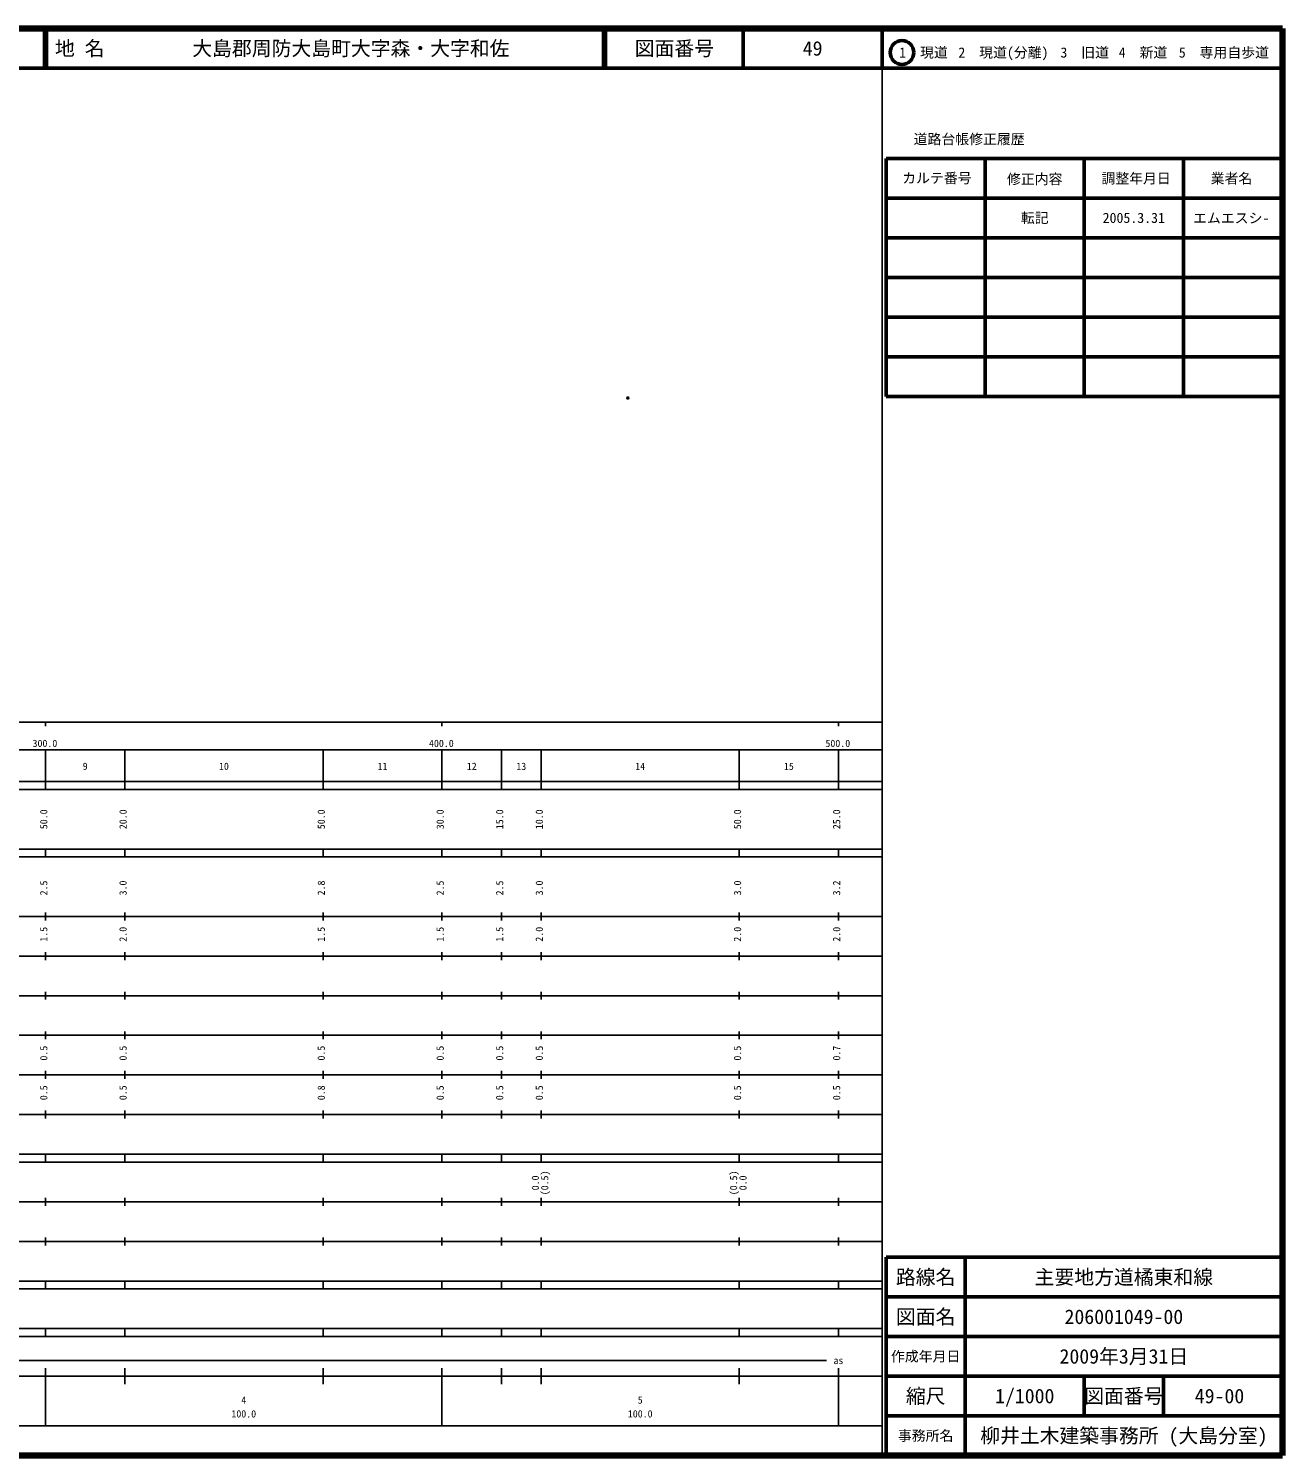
# Model space of a CAD drawing. Units: millimetres on the paper. Extents: x 40 to 680, y 20 to 380.
# Drawn here: x 363.7 to 680, y 20 to 380 of the extents above; entities that cross this region are included whole.
import ezdxf
from ezdxf.enums import TextEntityAlignment as Align

# ---------------------------------------------------------------- set-up
doc = ezdxf.new("R2010")
doc.units = ezdxf.units.MM
doc.header["$PDMODE"] = 32
doc.header["$PDSIZE"] = 0.5
doc.layers.add('M-OTRS', color=6, linetype='Continuous')
doc.layers.add('M-TTL-TXT', color=7, linetype='Continuous')
for name, color, linetype, lineweight in [('M-TTL', 2, 'Continuous', 140), ('M-TTL-BAND', 7, 'Continuous', 25), ('M-TTL-FRAM', 2, 'Continuous', 50), ('M-TTL-LINE', 7, 'Continuous', 50)]:
    doc.layers.add(name, color=color, linetype=linetype, lineweight=lineweight)
doc.styles.add('ＭＳ ゴシック', font='')
doc.styles.get('ＭＳ ゴシック').set_extended_font_data('MS Gothic')

msp = doc.modelspace()

# ---------------------------------------------------------------- linework, layer by layer
at = {"layer": 'M-OTRS'}
msp.add_point((514.884, 286.789), dxfattribs=at)
at = {"layer": 'M-TTL'}
for p, q in [((680, 380), (40, 380)), ((680, 20), (680, 380)), ((40, 20), (680, 20))]:
    msp.add_line(p, q, dxfattribs=at)
at = {"layer": 'M-TTL-BAND'}
for p, q in [((579, 20), (579, 370)), ((40, 205), (579, 205)), ((368, 205), (368, 204)), ((468, 205), (468, 204)), ((568, 205), (568, 204)), ((68, 198), (579, 198)), ((368, 188), (368, 198)), ((388, 188), (388, 198)), ((438, 188), (438, 198)), ((468, 188), (468, 198)), ((483, 188), (483, 198)), ((493, 188), (493, 198)), ((543, 188), (543, 198)), ((568, 188), (568, 198)), ((40, 190), (579, 190)), ((40, 188), (579, 188)), ((40, 173), (579, 173)), ((368, 171), (368, 173)), ((388, 171), (388, 173)), ((438, 171), (438, 173)), ((468, 171), (468, 173)), ((483, 171), (483, 173)), ((493, 171), (493, 173)), ((543, 171), (543, 173)), ((568, 171), (568, 173)), ((40, 171), (579, 171)), ((40, 156), (579, 156)), ((368, 155), (368, 157)), ((388, 155), (388, 157)), ((438, 155), (438, 157)), ((468, 155), (468, 157)), ((483, 155), (483, 157)), ((493, 155), (493, 157)), ((543, 155), (543, 157)), ((568, 155), (568, 157)), ((46, 146), (579, 146)), ((368, 145), (368, 147)), ((388, 145), (388, 147)), ((438, 145), (438, 147)), ((468, 145), (468, 147)), ((483, 145), (483, 147)), ((493, 145), (493, 147)), ((543, 145), (543, 147)), ((568, 145), (568, 147)), ((368, 135), (368, 137)), ((388, 135), (388, 137)), ((438, 135), (438, 137)), ((468, 135), (468, 137)), ((483, 135), (483, 137)), ((493, 135), (493, 137)), ((543, 135), (543, 137)), ((568, 135), (568, 137)), ((52, 136), (579, 136)), ((46, 126), (579, 126)), ((368, 125), (368, 127)), ((388, 125), (388, 127)), ((438, 125), (438, 127)), ((468, 125), (468, 127)), ((483, 125), (483, 127)), ((493, 125), (493, 127)), ((543, 125), (543, 127)), ((568, 125), (568, 127)), ((52, 116), (579, 116)), ((368, 115), (368, 117)), ((388, 115), (388, 117)), ((438, 115), (438, 117)), ((468, 115), (468, 117)), ((483, 115), (483, 117)), ((493, 115), (493, 117)), ((543, 115), (543, 117)), ((568, 115), (568, 117)), ((46, 106), (579, 106)), ((368, 105), (368, 107)), ((388, 105), (388, 107)), ((438, 105), (438, 107)), ((468, 105), (468, 107)), ((483, 105), (483, 107)), ((493, 105), (493, 107)), ((543, 105), (543, 107)), ((568, 105), (568, 107)), ((40, 96), (579, 96)), ((40, 94), (579, 94)), ((368, 94), (368, 96)), ((388, 94), (388, 96)), ((438, 94), (438, 96)), ((468, 94), (468, 96)), ((483, 94), (483, 96)), ((493, 94), (493, 96)), ((543, 94), (543, 96)), ((568, 94), (568, 96)), ((49, 84), (579, 84)), ((368, 83), (368, 85)), ((388, 83), (388, 85)), ((438, 83), (438, 85)), ((468, 83), (468, 85)), ((483, 83), (483, 85)), ((493, 83), (493, 85)), ((543, 83), (543, 85)), ((568, 83), (568, 85)), ((40, 74), (579, 74)), ((368, 73), (368, 75)), ((388, 73), (388, 75)), ((438, 73), (438, 75)), ((468, 73), (468, 75)), ((483, 73), (483, 75)), ((493, 73), (493, 75)), ((543, 73), (543, 75)), ((568, 73), (568, 75)), ((40, 64), (579, 64)), ((40, 62), (579, 62)), ((368, 62), (368, 64)), ((388, 62), (388, 64)), ((438, 62), (438, 64)), ((468, 62), (468, 64)), ((483, 62), (483, 64)), ((493, 62), (493, 64)), ((543, 62), (543, 64)), ((568, 62), (568, 64)), ((40, 52), (579, 52)), ((368, 50), (368, 52)), ((388, 50), (388, 52)), ((438, 50), (438, 52)), ((468, 50), (468, 52)), ((483, 50), (483, 52)), ((493, 50), (493, 52)), ((543, 50), (543, 52)), ((568, 50), (568, 52)), ((40, 50), (579, 50)), ((71, 44), (565, 44)), ((40, 40), (579, 40)), ((368, 27.5), (368, 42)), ((388, 38), (388, 42)), ((438, 38), (438, 42)), ((468, 27.5), (468, 42)), ((483, 38), (483, 42)), ((493, 38), (493, 42)), ((543, 38), (543, 42)), ((568, 27.5), (568, 42)), ((68, 27.5), (579, 27.5))]:
    msp.add_line(p, q, dxfattribs=at)
at = {"layer": 'M-TTL-FRAM'}
for p, q in [((580, 347.197), (580, 287.197)), ((580, 347.197), (680, 347.197)), ((580, 287.197), (680, 287.197)), ((680, 70), (580, 70)), ((580, 70), (580, 20))]:
    msp.add_line(p, q, dxfattribs=at)
at = {"layer": 'M-TTL-LINE'}
for p, q in [((367.75, 380), (367.75, 370)), ((368.25, 380), (368.25, 370)), ((508.747, 380), (508.747, 370)), ((509.247, 380), (509.247, 370)), ((543.997, 380), (543.997, 370)), ((579, 380), (579, 370)), ((40, 370), (680, 370)), ((605, 347.197), (605, 287.197)), ((630, 347.197), (630, 287.197)), ((655, 347.197), (655, 287.197)), ((580, 337.197), (680, 337.197)), ((580, 327.197), (680, 327.197)), ((580, 317.197), (680, 317.197)), ((580, 307.197), (680, 307.197)), ((580, 297.197), (680, 297.197)), ((600, 70), (600, 20)), ((680, 60), (580, 60)), ((680, 50), (580, 50)), ((680, 40), (580, 40)), ((630, 40), (630, 30)), ((650, 40), (650, 30)), ((680, 30), (580, 30))]:
    msp.add_line(p, q, dxfattribs=at)
msp.add_circle((584.031, 373.958), 3, dxfattribs=at)

# ---------------------------------------------------------------- texts
at = {"layer": 'M-TTL-BAND', "style": 'ＭＳ ゴシック'}
for s, p in [('300.0', (367.844, 198.195)), ('400.0', (467.844, 198.195)), ('500.0', (567.844, 198.195)), ('9', (378, 192.405)), ('10', (413, 192.405)), ('11', (453, 192.405)), ('12', (475.5, 192.405)), ('13', (488, 192.405)), ('14', (518, 192.405)), ('15', (555.5, 192.405)), ('as', (568, 42.5)), ('4', (418, 32.523)), ('5', (518, 32.523)), ('100.0', (418, 29.033)), ('100.0', (518, 29.033))]:
    msp.add_text(s, height=1.833, dxfattribs=at).set_placement(p, align=Align.BOTTOM_CENTER)
for s, p in [('50.0', (369, 180.5)), ('20.0', (389, 180.5)), ('50.0', (439, 180.5)), ('30.0', (469, 180.5)), ('15.0', (484, 180.5)), ('10.0', (494, 180.5)), ('50.0', (544, 180.5)), ('25.0', (569, 180.5)), ('2.5', (369, 163.174)), ('3.0', (389, 163.174)), ('2.8', (439, 163.174)), ('2.5', (469, 163.174)), ('2.5', (484, 163.174)), ('3.0', (494, 163.174)), ('3.0', (544, 163.174)), ('3.2', (569, 163.174)), ('1.5', (369, 151.5)), ('2.0', (389, 151.5)), ('1.5', (439, 151.5)), ('1.5', (469, 151.5)), ('1.5', (484, 151.5)), ('2.0', (494, 151.5)), ('2.0', (544, 151.5)), ('2.0', (569, 151.5)), ('0.5', (369, 121.5)), ('0.5', (389, 121.5)), ('0.5', (439, 121.5)), ('0.5', (469, 121.5)), ('0.5', (484, 121.5)), ('0.5', (494, 121.5)), ('0.5', (544, 121.5)), ('0.7', (569, 121.5)), ('0.5', (369, 111.5)), ('0.5', (389, 111.5)), ('0.8', (439, 111.5)), ('0.5', (469, 111.5)), ('0.5', (484, 111.5)), ('0.5', (494, 111.5)), ('0.5', (544, 111.5)), ('0.5', (569, 111.5)), ('0.0', (493, 88.764)), ('(0.5)', (495.37, 88.764)), ('(0.5)', (543, 88.764)), ('0.0', (545.37, 88.764))]:
    msp.add_text(s, height=1.833, rotation=90, dxfattribs=at).set_placement(p, align=Align.BOTTOM_CENTER)
at = {"layer": 'M-TTL-TXT', "style": 'ＭＳ ゴシック'}
for s, p in [('地 名', (370.38, 375)), ('大島郡周防大島町大字森・大字和佐', (405.024, 375))]:
    msp.add_text(s, height=3.666, dxfattribs=at).set_placement(p, align=Align.MIDDLE_LEFT)
for s, height, p in [('図面番号', 3.666, (526.622, 375)), ('49', 3.666, (561.497, 375)), ('1\u3000現道', 2.566, (589.448, 373.958)), ('2\u3000現道(分離)', 2.566, (609.619, 373.958)), ('3\u3000旧道', 2.566, (630.121, 373.958)), ('4\u3000新道', 2.566, (644.824, 373.958)), ('5\u3000専用自歩道', 2.566, (665.228, 373.958)), ('道路台帳修正履歴', 2.566, (600.968, 352.113)), ('カルテ番号', 2.566, (592.839, 342.277)), ('修正内容', 2.566, (617.509, 342.023)), ('調整年月日', 2.566, (643.089, 342.197)), ('業者名', 2.566, (667.134, 342.197)), ('転記', 2.566, (617.5, 332.245)), ('2005.3.31', 2.566, (642.5, 332.245)), ('エムエスシ-', 2.566, (667.077, 332.189)), ('路線名', 3.666, (590, 65)), ('路線名', 3.666, (590, 65)), ('主要地方道橘東和線', 3.666, (640, 65)), ('図面名', 3.666, (590, 55)), ('図面名', 3.666, (590, 55)), ('206001049-00', 3.666, (640, 55)), ('2009年3月31日', 3.666, (640, 45)), ('作成年月日', 2.566, (590, 45)), ('作成年月日', 2.566, (590, 45)), ('縮尺', 3.666, (590, 35)), ('縮尺', 3.666, (590, 35)), ('1/1000', 3.666, (615, 35)), ('図面番号', 3.666, (640, 35)), ('図面番号', 3.666, (640, 35)), ('49-00', 3.666, (664.125, 35)), ('事務所名', 2.566, (590, 25)), ('事務所名', 2.566, (590, 25)), ('柳井土木建築事務所 (大島分室)', 3.666, (640, 25))]:
    msp.add_text(s, height=height, dxfattribs=at).set_placement(p, align=Align.MIDDLE_CENTER)

doc.saveas('drawing.dxf')
